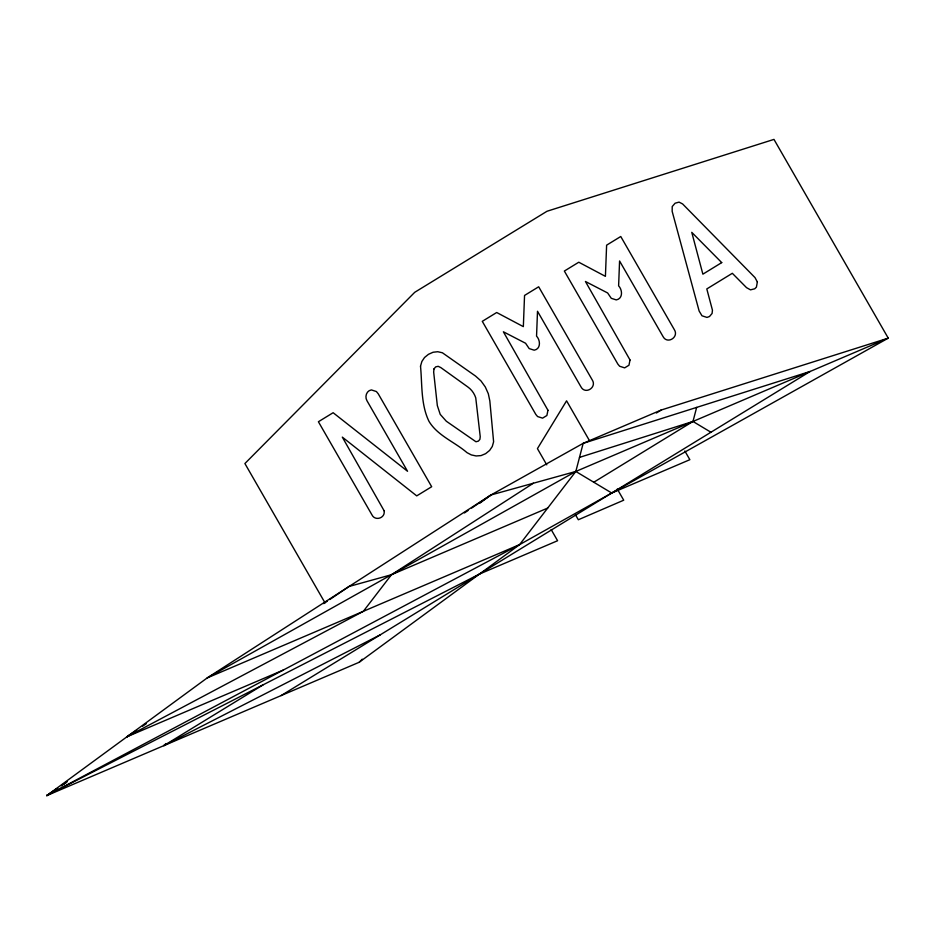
<?xml version="1.0" encoding="UTF-8"?>
<svg xmlns="http://www.w3.org/2000/svg" width="935" height="935" viewBox="0 0 935 935"><rect width="100%" height="100%" fill="white"/><g stroke="black" fill="none" stroke-linecap="round" stroke-linejoin="round"><path stroke-width="1.4" d="M696.657 407.403L692.975 421.463L593.783 482.238M281.073 695.605L810.142 371.464L583.171 443.342L491.004 494.966L207.138 677.969L46.75 795.603L359.18 662.272L519.568 544.649L575.82 471.462L583.171 443.342L661.279 410.009L888.25 338.143L773.97 139.397L546.998 211.263L414.731 292.304L244.9 463.538L324.971 602.783M165.963 743.535L163.917 745.604L380.276 634.83M359.18 662.272L362.254 659.175M479.55 503.369L491.004 494.966L575.82 471.462L888.25 338.143L519.568 544.649L46.75 795.603L57.619 788.252M136.603 730.247L126.95 736.78L283.165 670.126M142.634 726.168L146.257 723.713M323.72 603.624L327.343 601.17M329.751 599.534L349.071 586.467L391.473 574.721L547.7 508.056M67.273 781.707L61.231 785.797L66.116 782.607M464.45 512.941L468.061 510.487M471.684 508.032L491.004 494.966M56.427 789.105L46.75 795.603L479.48 574.055L557.587 540.722L551.159 529.549M166.336 743.979L163.917 745.604L263.109 684.829M134.289 732.047L126.95 736.78L363.353 611.315L391.473 574.721L533.406 483.208M656.382 413.001L661.279 410.009M519.568 544.649L207.138 677.969L575.82 471.462L611.747 493.025L689.855 459.693L684.852 450.997M579.49 457.402L692.975 421.463L710.939 432.25M589.436 440.584L566.575 400.834L537.426 448.625L546.753 464.847M617.287 489.028L623.715 500.202L578.333 519.755L575.457 514.764M757.35 281.973L756.403 287.15L754.732 288.798L750.489 289.85L746.539 287.653L732.327 273.3L706.802 288.938L712.447 310.175L712.084 313.47L709.501 316.509L706.989 317.421L701.975 315.785L699.135 311.028L672.16 211.333L672.218 206.553L675.105 203.211L679.067 202.124L682.62 203.959L755.012 277.601L757.35 281.973M420.516 366.181C422.269 384.484 420.738 404.481 429.025 421.416C437.72 435.815 454.714 441.963 466.997 452.645L471.31 454.913L476.114 455.953L481.022 455.602L485.616 453.674L489.624 450.436L492.289 446.474L493.61 441.776L489.835 400.94L488.315 393.728L485.288 386.938L480.906 380.849L475.518 376.045L442.395 352.775L437.755 351.724L433.115 352.238L428.475 354.307L424.537 357.497L421.884 361.448L420.516 366.181M384.063 510.674C385.769 517.978 375.11 521.555 371.931 514.834L318.403 421.743L333.129 412.721L407.543 471.275L366.952 400.694C364.592 396.732 366.473 390.62 371.382 389.918L376.396 391.543L378.231 393.787L431.678 486.726L416.729 495.877L342.315 437.124L384.063 510.674M547.945 410.266L546.881 415.514L542.581 418.144L537.59 416.554L535.813 414.427L482.285 321.336L496.695 312.512L523.343 326.631L524.547 295.448L538.677 286.788L592.206 379.879C597.231 387.394 585.181 395.049 580.927 386.786L537.508 311.273L536.55 336.121C540.465 340.188 541.014 348.989 534.189 350.181L529.187 348.591L525.575 343.25L503.369 331.785L547.945 410.266M630.015 359.987L628.963 365.234L624.65 367.864L619.66 366.263L617.883 364.147L564.354 271.056L578.777 262.221L605.413 276.351L606.616 245.169L620.758 236.508L674.287 329.587C679.301 337.114 667.263 344.77 663.008 336.507L619.578 260.982L618.619 285.841C622.546 289.908 623.084 298.697 616.258 299.901L611.268 298.312L607.645 292.971L585.439 281.493L630.015 359.987M433.992 368.893L433.665 372.06L437.335 405.603L440.21 414.357L446.322 421.229L475.962 441.764L478.393 441.11L479.912 439.345L480.228 436.657L475.751 397.866A19.541 17.566 66.9 0 0 467.792 386.938L440.888 367.63L438.188 366.321L435.698 366.871L433.992 368.893M721.726 262.606L702.875 274.165L691.76 232.336L721.726 262.606"/></g></svg>
